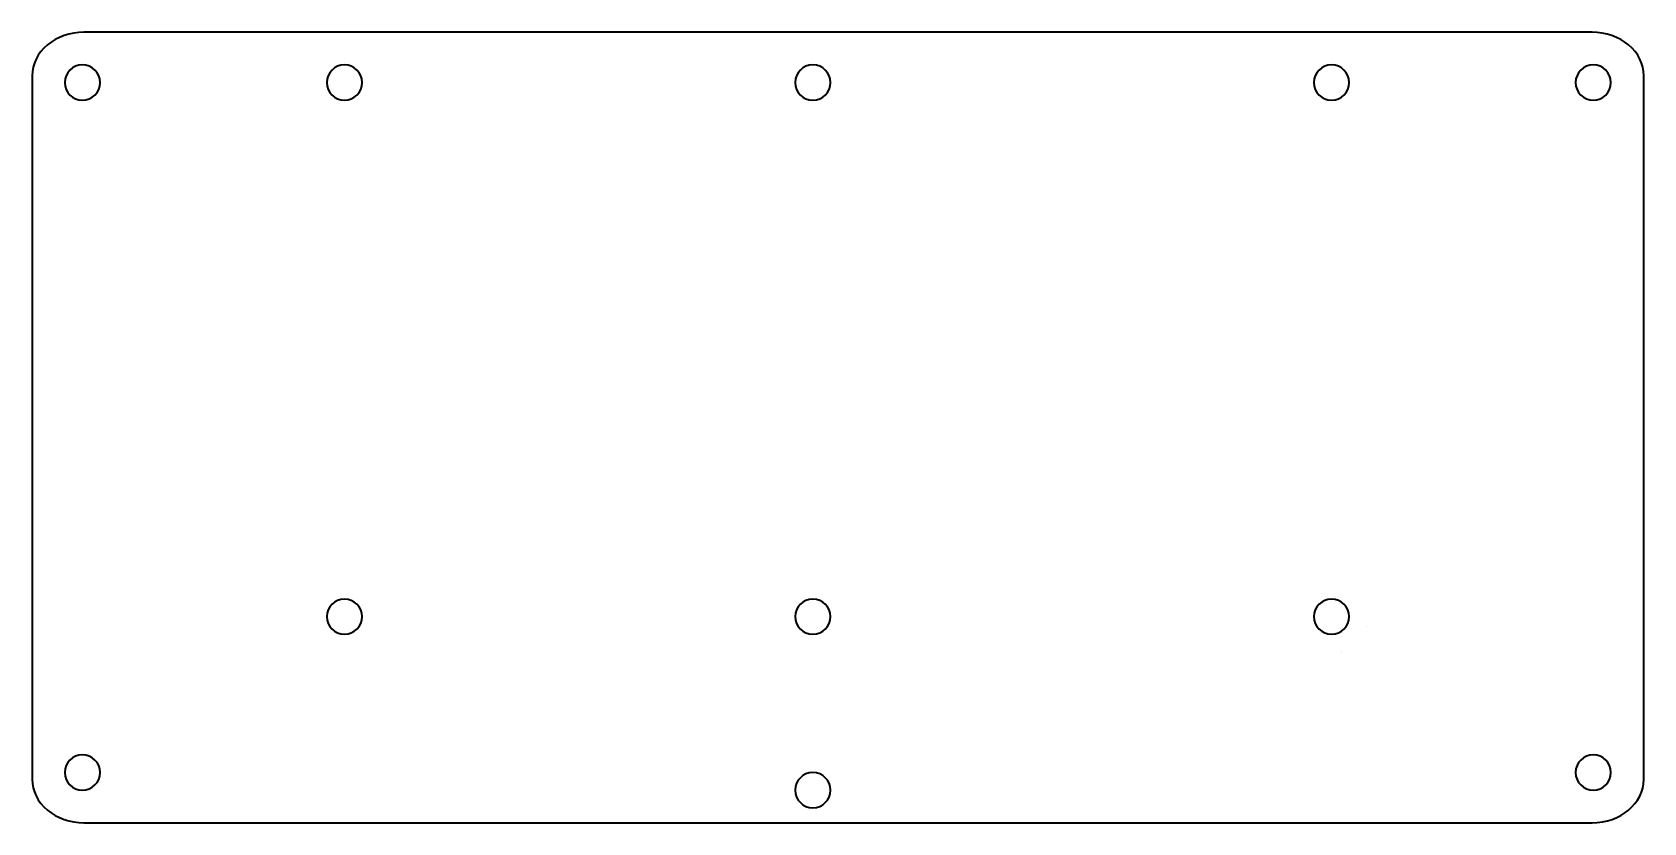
# Model space of a CAD drawing. Header units: millimetres. Extents: x 115 to 435, y -10 to 147.
import ezdxf

# ---------------------------------------------------------------- set-up
doc = ezdxf.new("R2010")
doc.units = ezdxf.units.MM
doc.header["$MEASUREMENT"] = 0
doc.layers.add('Layer 1', color=7, linetype='Continuous')

msp = doc.modelspace()

# ---------------------------------------------------------------- linework, layer by layer
at = {"layer": 'Layer 1', "color": 250, "lineweight": 35}
for points, knots in [([(424.5601, 146.9359), (427.2852, 146.9359), (429.8988, 146.0288), (431.8257, 144.4144), (433.7526, 142.8), (434.8353, 140.6103), (434.8353, 138.3272), (434.8353, 138.3272), (434.8353, -1.3341), (434.8353, -1.3341), (434.8353, -6.0886), (430.2349, -9.9429), (424.5601, -9.9429), (424.5601, -9.9429), (125.1105, -9.9429), (125.1105, -9.9429), (122.3854, -9.9429), (119.7718, -9.0359), (117.8449, -7.4214), (115.9179, -5.807), (114.8353, -3.6173), (114.8353, -1.3341), (114.8353, -1.3341), (114.8353, 138.3272), (114.8353, 138.3272), (114.8353, 140.6103), (115.918, 142.8), (117.8449, 144.4144), (119.7718, 146.0288), (122.3854, 146.9359), (125.1105, 146.9359), (125.1105, 146.9359), (424.5601, 146.9359), (424.5601, 146.9359)], [0, 0, 0, 0, 0.09090909, 0.09090909, 0.09090909, 0.18181818, 0.18181818, 0.18181818, 0.27272727, 0.27272727, 0.27272727, 0.36363636, 0.36363636, 0.36363636, 0.45454545, 0.45454545, 0.45454545, 0.54545455, 0.54545455, 0.54545455, 0.63636364, 0.63636364, 0.63636364, 0.72727273, 0.72727273, 0.72727273, 0.81818182, 0.81818182, 0.81818182, 0.90909091, 0.90909091, 0.90909091, 1, 1, 1, 1]), ([(121.3036, 136.9571), (121.3036, 138.8901), (122.8706, 140.4571), (124.8036, 140.4571), (126.7366, 140.4571), (128.3036, 138.8901), (128.3036, 136.9571), (128.3036, 135.0241), (126.7366, 133.4571), (124.8036, 133.4571), (122.8706, 133.4571), (121.3036, 135.0241), (121.3036, 136.9571)], [0, 0, 0, 0, 0.25, 0.25, 0.25, 0.5, 0.5, 0.5, 0.75, 0.75, 0.75, 1, 1, 1, 1]), ([(173.3353, 136.9571), (173.3353, 138.8901), (174.9023, 140.4571), (176.8353, 140.4571), (178.7683, 140.4571), (180.3353, 138.8901), (180.3353, 136.9571), (180.3353, 135.0241), (178.7683, 133.4571), (176.8353, 133.4571), (174.9023, 133.4571), (173.3353, 135.0241), (173.3353, 136.9571)], [0, 0, 0, 0, 0.25, 0.25, 0.25, 0.5, 0.5, 0.5, 0.75, 0.75, 0.75, 1, 1, 1, 1]), ([(266.3353, 136.957), (266.3353, 138.8901), (267.9023, 140.457), (269.8353, 140.457), (271.7683, 140.4571), (273.3353, 138.8901), (273.3353, 136.9571), (273.3353, 135.024), (271.7683, 133.4571), (269.8353, 133.4571), (267.9023, 133.457), (266.3353, 135.024), (266.3353, 136.957)], [0, 0, 0, 0, 0.25, 0.25, 0.25, 0.5, 0.5, 0.5, 0.75, 0.75, 0.75, 1, 1, 1, 1]), ([(369.3353, 136.9571), (369.3353, 138.8901), (370.9023, 140.4571), (372.8353, 140.4571), (374.7683, 140.4571), (376.3353, 138.8901), (376.3353, 136.9571), (376.3353, 135.0241), (374.7683, 133.4571), (372.8353, 133.4571), (370.9023, 133.4571), (369.3353, 135.0241), (369.3353, 136.9571)], [0, 0, 0, 0, 0.25, 0.25, 0.25, 0.5, 0.5, 0.5, 0.75, 0.75, 0.75, 1, 1, 1, 1]), ([(421.3036, 136.9571), (421.3036, 138.8901), (422.8706, 140.4571), (424.8036, 140.4571), (426.7366, 140.4571), (428.3036, 138.8901), (428.3036, 136.9571), (428.3036, 135.0241), (426.7366, 133.4571), (424.8036, 133.4571), (422.8706, 133.4571), (421.3036, 135.0241), (421.3036, 136.9571)], [0, 0, 0, 0, 0.25, 0.25, 0.25, 0.5, 0.5, 0.5, 0.75, 0.75, 0.75, 1, 1, 1, 1]), ([(173.3353, 30.9571), (173.3353, 32.8901), (174.9023, 34.4571), (176.8353, 34.4571), (178.7683, 34.4571), (180.3353, 32.8901), (180.3353, 30.9571), (180.3353, 29.0241), (178.7683, 27.4571), (176.8353, 27.4571), (174.9023, 27.4571), (173.3353, 29.0241), (173.3353, 30.9571)], [0, 0, 0, 0, 0.25, 0.25, 0.25, 0.5, 0.5, 0.5, 0.75, 0.75, 0.75, 1, 1, 1, 1]), ([(266.3353, 30.9571), (266.3353, 32.8901), (267.9023, 34.4571), (269.8353, 34.4571), (271.7683, 34.4571), (273.3353, 32.8901), (273.3353, 30.9571), (273.3353, 29.0241), (271.7683, 27.4571), (269.8353, 27.4571), (267.9023, 27.4571), (266.3353, 29.0241), (266.3353, 30.9571)], [0, 0, 0, 0, 0.25, 0.25, 0.25, 0.5, 0.5, 0.5, 0.75, 0.75, 0.75, 1, 1, 1, 1]), ([(369.3353, 30.9571), (369.3353, 32.8901), (370.9023, 34.4571), (372.8353, 34.4571), (374.7683, 34.4571), (376.3353, 32.8901), (376.3353, 30.9571), (376.3353, 29.0241), (374.7683, 27.4571), (372.8353, 27.4571), (370.9023, 27.4571), (369.3353, 29.0241), (369.3353, 30.9571)], [0, 0, 0, 0, 0.25, 0.25, 0.25, 0.5, 0.5, 0.5, 0.75, 0.75, 0.75, 1, 1, 1, 1]), ([(121.3036, 0.0267), (121.3036, 1.9597), (122.8706, 3.5267), (124.8036, 3.5267), (126.7366, 3.5267), (128.3036, 1.9597), (128.3036, 0.0267), (128.3036, -1.9063), (126.7366, -3.4733), (124.8036, -3.4733), (122.8706, -3.4733), (121.3036, -1.9063), (121.3036, 0.0267)], [0, 0, 0, 0, 0.25, 0.25, 0.25, 0.5, 0.5, 0.5, 0.75, 0.75, 0.75, 1, 1, 1, 1]), ([(421.3036, 0.0252), (421.3036, 1.9582), (422.8706, 3.5252), (424.8036, 3.5252), (426.7366, 3.5252), (428.3036, 1.9582), (428.3036, 0.0252), (428.3036, -1.9078), (426.7366, -3.4748), (424.8036, -3.4748), (422.8706, -3.4748), (421.3036, -1.9078), (421.3036, 0.0252)], [0, 0, 0, 0, 0.25, 0.25, 0.25, 0.5, 0.5, 0.5, 0.75, 0.75, 0.75, 1, 1, 1, 1]), ([(266.3353, -3.4733), (266.3353, -1.5403), (267.9023, 0.0267), (269.8353, 0.0267), (271.7683, 0.0267), (273.3353, -1.5403), (273.3353, -3.4733), (273.3353, -5.4063), (271.7683, -6.9733), (269.8353, -6.9733), (267.9023, -6.9733), (266.3353, -5.4063), (266.3353, -3.4733)], [0, 0, 0, 0, 0.25, 0.25, 0.25, 0.5, 0.5, 0.5, 0.75, 0.75, 0.75, 1, 1, 1, 1])]:
    msp.add_open_spline(points, degree=3, knots=knots, dxfattribs=at)
for points in [[(379.8353, 28.9571), (379.8353, 28.9571), (379.8353, 28.9571), (379.8353, 28.9571)], [(379.8353, 28.9571), (379.8353, 28.9571), (379.8353, 28.9571), (379.8353, 28.9571)], [(379.8353, 28.957), (379.8353, 28.957), (379.8353, 28.957), (379.8353, 28.957)], [(379.8353, 28.957), (379.8353, 28.957), (379.8353, 28.957), (379.8353, 28.957)], [(374.8353, 23.9571), (374.8353, 23.9571), (374.8353, 23.9571), (374.8353, 23.9571)], [(374.8353, 23.9571), (374.8353, 23.9571), (374.8353, 23.9571), (374.8353, 23.9571)], [(374.8353, 23.957), (374.8353, 23.957), (374.8353, 23.957), (374.8353, 23.957)], [(374.8353, 23.957), (374.8353, 23.957), (374.8353, 23.957), (374.8353, 23.957)]]:
    msp.add_open_spline(points, degree=3, dxfattribs=at)

doc.saveas('drawing.dxf')
